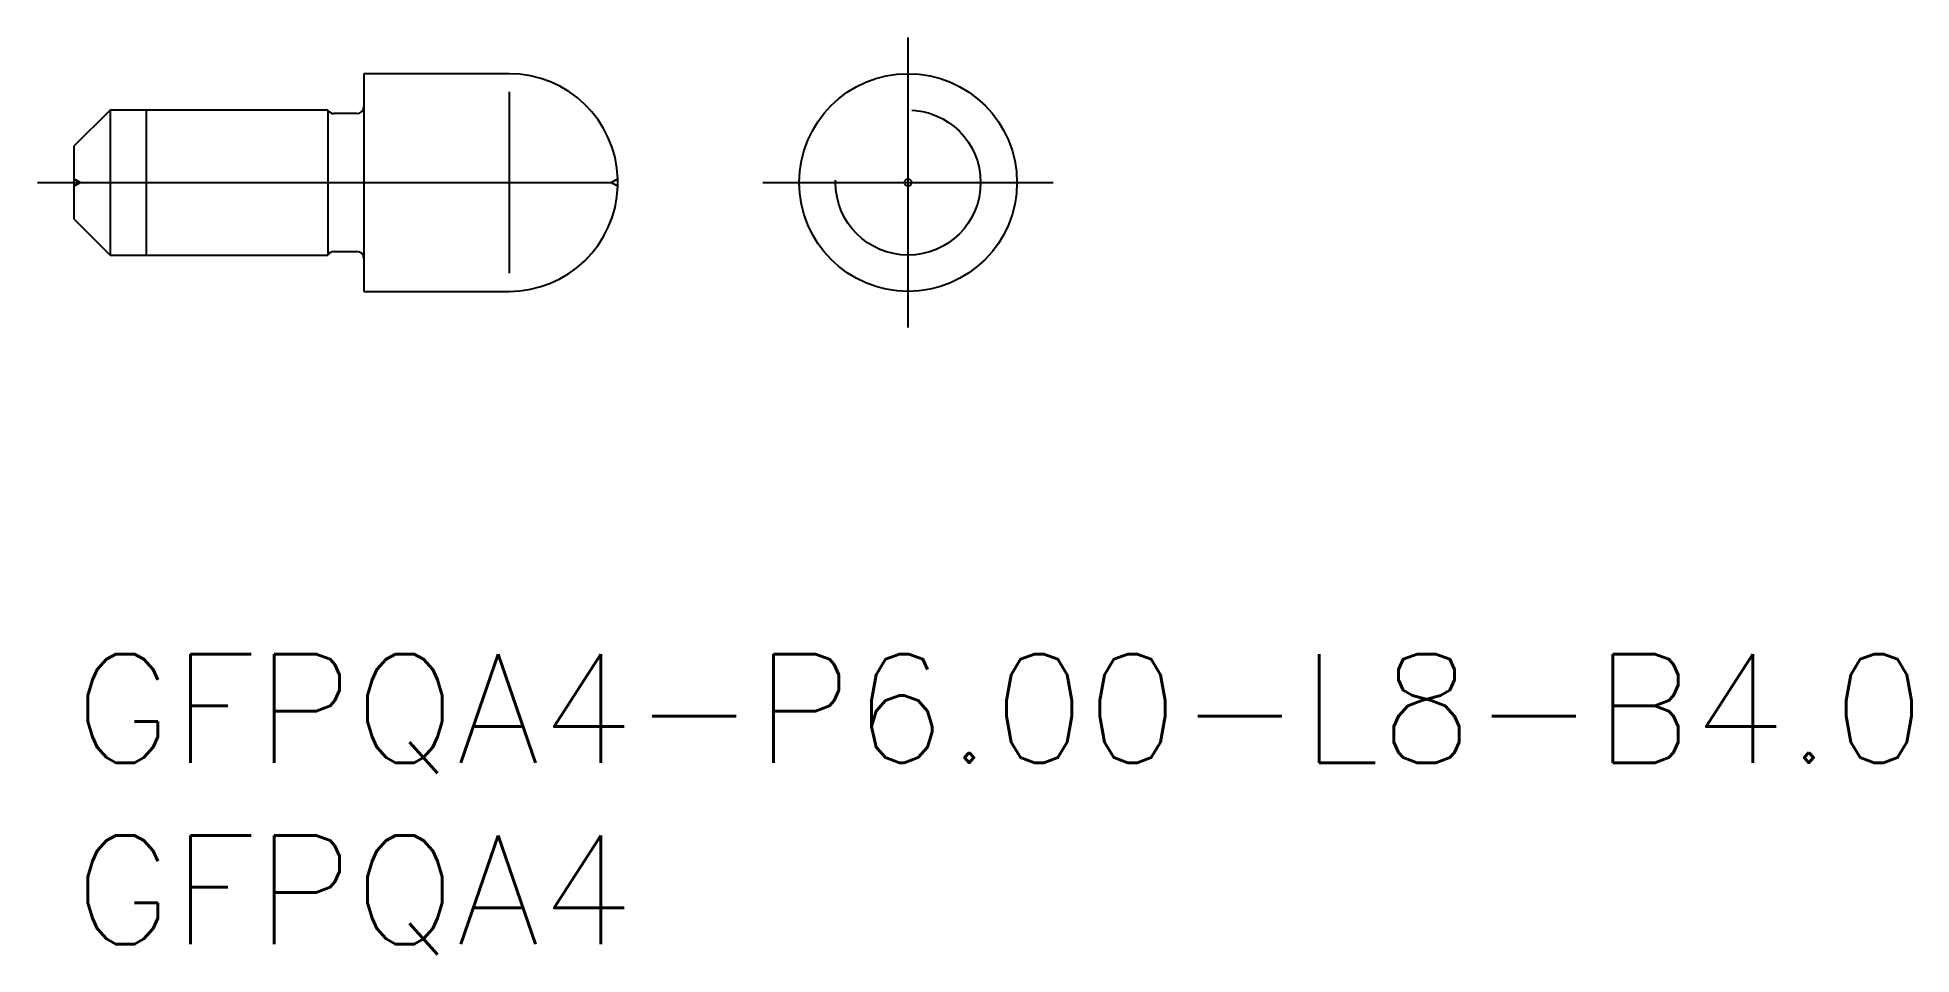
# Model space of a CAD drawing. Extents: x -1 to 50.7, y -8.3 to 17.
import ezdxf

# ---------------------------------------------------------------- set-up
doc = ezdxf.new("R2010")
doc.units = 0
doc.header["$LTSCALE"] = 0.5
doc.linetypes.add('CENTER', pattern=[50.8, 31.75, -6.35, 6.35, -6.35])
doc.linetypes.add('DASHED', pattern=[19.05, 12.7, -6.35])
for name, color, linetype in [('MSM_CENTER', 1, 'CENTER'), ('MSM_CONTINUOUS', 7, 'CONTINUOUS'), ('MSM_DASHED', 4, 'DASHED'), ('MSM_NARROW', 5, 'CONTINUOUS'), ('MSM_PART_NUMBER', 7, 'CONTINUOUS')]:
    doc.layers.add(name, color=color, linetype=linetype)
doc.styles.get("Standard").update_dxf_attribs({"font": 'txt.shx', "height": 0.5, "bigfont": 'bigfont.shx'})

# ---------------------------------------------------------------- blocks, each defined once
blk = doc.blocks.new('*U16')
at = {"layer": 'MSM_PART_NUMBER'}
blk.add_text('GFPQA4-P6.00-L8-B4.0', height=3, dxfattribs=at).set_placement((0, -3))
blk = doc.blocks.new('*U17')
at = {"layer": 'MSM_PART_NUMBER'}
blk.add_text('GFPQA4', height=3, dxfattribs=at).set_placement((0, -8))

msp = doc.modelspace()

# ---------------------------------------------------------------- linework, layer by layer
at = {"layer": 'MSM_CENTER'}
for p, q in [((22.998, 9), (22.998, 17)), ((-1, 13), (15.998, 13)), ((18.998, 13), (26.998, 13))]:
    msp.add_line(p, q, dxfattribs=at)
at = {"layer": 'MSM_CONTINUOUS'}
for p, q in [((12, 16), (8, 16)), ((8, 16), (8, 10)), ((1, 15), (0, 14)), ((7, 15), (1, 15)), ((1, 15), (1, 11)), ((7, 15), (7, 11)), ((7.8, 14.9), (7.173, 14.9)), ((0, 14), (0, 12)), ((14.998, 12.901), (14.998, 13.099)), ((0, 12), (1, 11)), ((1, 11), (7, 11)), ((7.173, 11.1), (7.8, 11.1)), ((8, 10), (12, 10))]:
    msp.add_line(p, q, dxfattribs=at)
for radius in [3, 0.0991]:
    msp.add_circle((22.998, 13), radius, dxfattribs=at)
for centre, radius, start, end in [((12, 13), 3, 1.8922, 90), ((7.173, 15.1), 0.2, 210, 270), ((7.8, 15.1), 0.2, 270, 0), ((12, 13), 3, 270, 358.1078), ((7.173, 10.9), 0.2, 90, 150), ((7.8, 10.9), 0.2, 0, 90)]:
    msp.add_arc(centre, radius, start, end, dxfattribs=at)
at = {"layer": 'MSM_DASHED'}
for p, q in [((0.173, 13), (0, 13.1)), ((0, 12.9), (0.173, 13)), ((14.998, 13.099), (14.827, 13)), ((14.827, 13), (14.998, 12.901))]:
    msp.add_line(p, q, dxfattribs=at)
msp.add_circle((22.998, 13), 2, dxfattribs=at)
at = {"layer": 'MSM_NARROW'}
for p, q in [((12, 15.5), (12, 10.5)), ((2, 15), (2, 11))]:
    msp.add_line(p, q, dxfattribs=at)

# ---------------------------------------------------------------- block references
at = {"layer": 'MSM_CONTINUOUS'}
for name in ['*U16', '*U17']:
    msp.add_blockref(name, (0, 0), dxfattribs=at)

doc.saveas('drawing.dxf')
